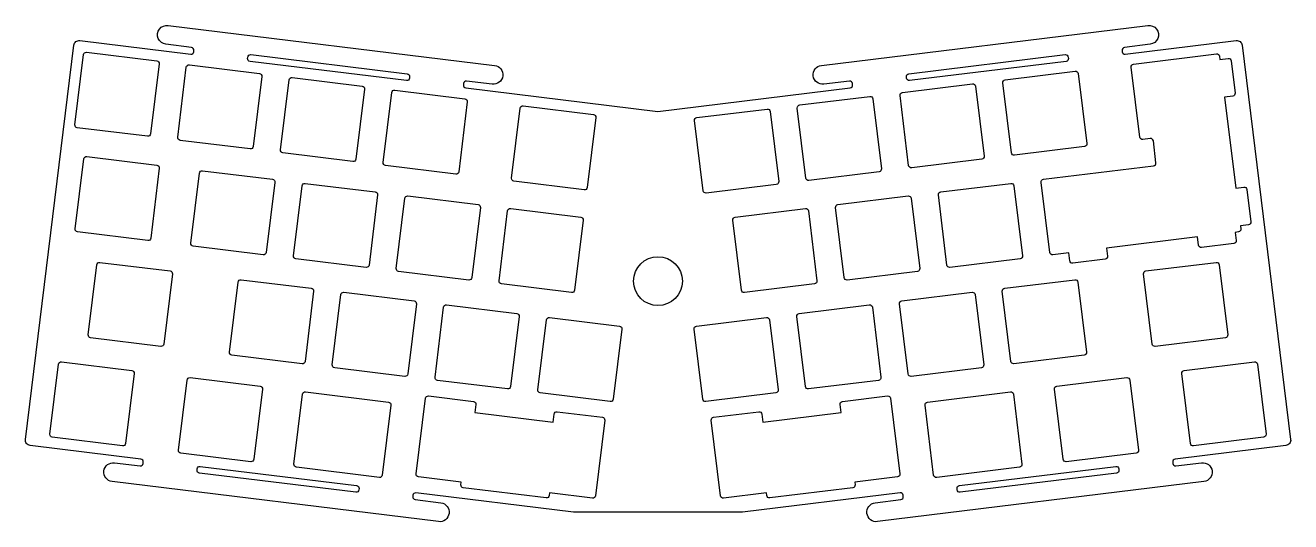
# Model space of a CAD drawing. Header units: millimetres. Extents: x -217 to 15, y 156 to 247.
import ezdxf

# ---------------------------------------------------------------- set-up
doc = ezdxf.new("R2010")
doc.units = ezdxf.units.MM
doc.header["$MEASUREMENT"] = 0

msp = doc.modelspace()

# ---------------------------------------------------------------- linework, layer by layer
for points in [[(-6.28, 166.41, 0.414214), (-5.72, 165.97), (-1.01, 166.55, -1), (-0.58, 163.08), (-60.63, 155.7, -1), (-61.06, 159.18), (-56.34, 159.75, 0.414214), (-55.91, 160.31), (-55.94, 160.56, 0.414214), (-56.5, 160.99), (-85.48, 157.44), (-116.6, 157.44), (-145.58, 160.99, 0.414214), (-146.13, 160.56), (-146.16, 160.31, 0.414214), (-145.73, 159.75), (-141.01, 159.18, -1), (-141.44, 155.7), (-201.49, 163.08, -1), (-201.06, 166.55), (-196.35, 165.97, 0.414214), (-195.79, 166.41), (-195.76, 166.65, 0.414214), (-196.2, 167.21), (-216.59, 169.71, -0.414214), (-217.46, 170.83), (-208.55, 243.43, -0.414214), (-207.44, 244.3), (-187.04, 241.8, 0.414214), (-186.48, 242.24), (-186.45, 242.48, 0.414214), (-186.89, 243.04), (-191.6, 243.62, -1), (-191.17, 247.09), (-131.13, 239.72, -1), (-131.55, 236.25), (-136.27, 236.82, 0.414214), (-136.82, 236.39), (-136.85, 236.14, 0.414214), (-136.42, 235.58), (-101.04, 231.24), (-65.66, 235.58, 0.414214), (-65.22, 236.14), (-65.25, 236.39, 0.414214), (-65.81, 236.82), (-70.52, 236.25, -1), (-70.95, 239.72), (-10.9, 247.09, -1), (-10.47, 243.62), (-15.19, 243.04, 0.414214), (-15.62, 242.48), (-15.59, 242.24, 0.414214), (-15.04, 241.8), (5.36, 244.3, -0.414214), (6.48, 243.43), (15.39, 170.83, -0.414214), (14.52, 169.71), (-5.88, 167.21, 0.414214), (-6.31, 166.65)], [(-192.85, 239.99), (-194.44, 227.09, -0.414214), (-194.99, 226.66), (-207.9, 228.24, -0.414214), (-208.33, 228.8), (-206.75, 241.7, -0.414214), (-206.19, 242.14), (-193.29, 240.55, -0.414214)], [(-175.97, 241.7), (-147.18, 238.16, -0.414214), (-146.75, 237.61), (-146.78, 237.36, -0.414214), (-147.34, 236.93), (-176.12, 240.46, -0.414214), (-176.56, 241.02), (-176.53, 241.26, -0.414214)], [(-54.89, 238.16), (-26.11, 241.7, -0.414214), (-25.55, 241.26), (-25.52, 241.02, -0.414214), (-25.95, 240.46), (-54.74, 236.93, -0.414214), (-55.29, 237.36), (-55.32, 237.61, -0.414214)], [(-18.5, 206.06), (-18.32, 204.57, -0.414214), (-18.75, 204.02), (-24.71, 203.28, -0.414214), (-25.26, 203.72), (-25.45, 205.21), (-28.39, 204.85, -0.414214), (-28.95, 205.28), (-30.54, 218.18, -0.414214), (-30.1, 218.74), (-9.82, 221.23, 0.414214), (-9.39, 221.79), (-9.88, 225.81, 0.414214), (-10.44, 226.24), (-11.81, 226.08, -0.414214), (-12.36, 226.51), (-13.95, 239.41, -0.414214), (-13.51, 239.97), (1.75, 241.85, -0.414214), (2.31, 241.41), (2.38, 240.83), (3.87, 241.01, -0.414214), (4.43, 240.58), (5.16, 234.62, -0.414214), (4.72, 234.06), (3.23, 233.88), (5.29, 217.13), (6.78, 217.31, -0.414214), (7.34, 216.88), (8.07, 210.92, -0.414214), (7.63, 210.37), (6.14, 210.18), (6.22, 209.6, -0.414214), (5.78, 209.04), (5.2, 208.97), (5.38, 207.48, -0.414214), (4.95, 206.92), (-1.01, 206.19, -0.414214), (-1.57, 206.63), (-1.75, 208.12)], [(-189.42, 226.48), (-187.84, 239.38, -0.414214), (-187.28, 239.81), (-174.38, 238.23, -0.414214), (-173.94, 237.67), (-175.53, 224.77, -0.414214), (-176.09, 224.33), (-188.99, 225.92, -0.414214)], [(-23.69, 238.22), (-22.1, 225.32, -0.414214), (-22.54, 224.76), (-35.44, 223.17, -0.414214), (-36, 223.61), (-37.58, 236.51, -0.414214), (-37.15, 237.07), (-24.25, 238.65, -0.414214)], [(-157.18, 222.01), (-170.08, 223.6, -0.414214), (-170.52, 224.15), (-168.93, 237.06, -0.414214), (-168.37, 237.49), (-155.47, 235.91, -0.414214), (-155.04, 235.35), (-156.62, 222.45, -0.414214)], [(-56.06, 234.75), (-43.15, 236.33, -0.414214), (-42.6, 235.9), (-41.01, 222.99, -0.414214), (-41.45, 222.44), (-54.35, 220.85, -0.414214), (-54.91, 221.29), (-56.49, 234.19, -0.414214)], [(-138.27, 219.69), (-151.17, 221.28, -0.414214), (-151.61, 221.83), (-150.02, 234.74, -0.414214), (-149.47, 235.17), (-136.56, 233.59, -0.414214), (-136.13, 233.03), (-137.71, 220.13, -0.414214)], [(-73.82, 218.97), (-75.4, 231.87, -0.414214), (-74.96, 232.43), (-62.06, 234.01, -0.414214), (-61.5, 233.58), (-59.92, 220.67, -0.414214), (-60.36, 220.12), (-73.26, 218.53, -0.414214)], [(-127.97, 218.93), (-126.39, 231.83, -0.414214), (-125.83, 232.27), (-112.93, 230.69, -0.414214), (-112.49, 230.13), (-114.08, 217.22, -0.414214), (-114.63, 216.79), (-127.54, 218.37, -0.414214)], [(-92.72, 216.64), (-94.31, 229.55, -0.414214), (-93.87, 230.1), (-80.97, 231.69, -0.414214), (-80.41, 231.25), (-78.83, 218.35, -0.414214), (-79.26, 217.79), (-92.17, 216.21, -0.414214)], [(-208.29, 209.6), (-206.71, 222.5, -0.414214), (-206.15, 222.94), (-193.25, 221.35, -0.414214), (-192.81, 220.8), (-194.39, 207.89, -0.414214), (-194.95, 207.46), (-207.85, 209.04, -0.414214)], [(-184.88, 220.33), (-171.97, 218.74, -0.414214), (-171.54, 218.18), (-173.12, 205.28, -0.414214), (-173.68, 204.85), (-186.58, 206.43, -0.414214), (-187.02, 206.99), (-185.43, 219.89, -0.414214)], [(-168.11, 204.67), (-166.53, 217.57, -0.414214), (-165.97, 218), (-153.07, 216.42, -0.414214), (-152.63, 215.86), (-154.21, 202.96, -0.414214), (-154.77, 202.52), (-167.68, 204.11, -0.414214)], [(-49.01, 216.42), (-36.1, 218, -0.414214), (-35.55, 217.57), (-33.96, 204.67, -0.414214), (-34.4, 204.11), (-47.3, 202.52, -0.414214), (-47.86, 202.96), (-49.44, 215.86, -0.414214)], [(-149.2, 202.34), (-147.62, 215.25, -0.414214), (-147.06, 215.68), (-134.16, 214.1, -0.414214), (-133.72, 213.54), (-135.31, 200.64, -0.414214), (-135.86, 200.2), (-148.77, 201.79, -0.414214)], [(-54.46, 215.25), (-52.87, 202.34, -0.414214), (-53.31, 201.79), (-66.21, 200.2, -0.414214), (-66.77, 200.64), (-68.35, 213.54, -0.414214), (-67.92, 214.1), (-55.01, 215.68, -0.414214)], [(-116.96, 197.88), (-129.86, 199.47, -0.414214), (-130.29, 200.02), (-128.71, 212.93, -0.414214), (-128.15, 213.36), (-115.25, 211.78, -0.414214), (-114.81, 211.22), (-116.4, 198.32, -0.414214)], [(-73.36, 212.93), (-71.78, 200.02, -0.414214), (-72.21, 199.47), (-85.12, 197.88, -0.414214), (-85.67, 198.32), (-87.26, 211.22, -0.414214), (-86.82, 211.78), (-73.92, 213.36, -0.414214)], [(-190.4, 201.31), (-191.99, 188.41, -0.414214), (-192.55, 187.97), (-205.45, 189.55, -0.414214), (-205.88, 190.11), (-204.3, 203.01, -0.414214), (-203.74, 203.45), (-190.84, 201.87, -0.414214)], [(2.23, 203.01), (3.81, 190.11, -0.414214), (3.38, 189.55), (-9.53, 187.97, -0.414214), (-10.08, 188.41), (-11.67, 201.31, -0.414214), (-11.23, 201.87), (1.67, 203.45, -0.414214)], [(-164.41, 198.12), (-165.99, 185.21, -0.414214), (-166.55, 184.78), (-179.45, 186.36, -0.414214), (-179.89, 186.92), (-178.3, 199.82, -0.414214), (-177.74, 200.26), (-164.84, 198.67, -0.414214)], [(-23.77, 199.82), (-22.19, 186.92, -0.414214), (-22.62, 186.36), (-35.53, 184.78, -0.414214), (-36.08, 185.21), (-37.67, 198.12, -0.414214), (-37.23, 198.67), (-24.33, 200.26, -0.414214)], [(-160.98, 184.6), (-159.39, 197.5, -0.414214), (-158.84, 197.94), (-145.93, 196.35, -0.414214), (-145.5, 195.79), (-147.08, 182.89, -0.414214), (-147.64, 182.46), (-160.54, 184.04, -0.414214)], [(-128.73, 180.13), (-141.63, 181.72, -0.414214), (-142.07, 182.28), (-140.49, 195.18, -0.414214), (-139.93, 195.61), (-127.03, 194.03, -0.414214), (-126.59, 193.47), (-128.17, 180.57, -0.414214)], [(-75.05, 194.03), (-62.15, 195.61, -0.414214), (-61.59, 195.18), (-60, 182.28, -0.414214), (-60.44, 181.72), (-73.34, 180.13, -0.414214), (-73.9, 180.57), (-75.48, 193.47, -0.414214)], [(-56.14, 196.35), (-43.24, 197.94, -0.414214), (-42.68, 197.5), (-41.1, 184.6, -0.414214), (-41.53, 184.04), (-54.43, 182.46, -0.414214), (-54.99, 182.89), (-56.58, 195.79, -0.414214)], [(-109.82, 177.81), (-122.73, 179.4, -0.414214), (-123.16, 179.95), (-121.58, 192.86, -0.414214), (-121.02, 193.29), (-108.12, 191.71, -0.414214), (-107.68, 191.15), (-109.27, 178.25, -0.414214)], [(-92.81, 178.25), (-94.39, 191.15, -0.414214), (-93.96, 191.71), (-81.05, 193.29, -0.414214), (-80.5, 192.86), (-78.91, 179.95, -0.414214), (-79.35, 179.4), (-92.25, 177.81, -0.414214)], [(-212.93, 171.78), (-211.35, 184.69, -0.414214), (-210.79, 185.12), (-197.89, 183.54, -0.414214), (-197.45, 182.98), (-199.04, 170.08, -0.414214), (-199.59, 169.64), (-212.5, 171.23, -0.414214)], [(9.28, 184.69), (10.86, 171.78, -0.414214), (10.42, 171.23), (-2.48, 169.64, -0.414214), (-3.04, 170.08), (-4.62, 182.98, -0.414214), (-4.19, 183.54), (8.72, 185.12, -0.414214)], [(-187.16, 182.22), (-174.25, 180.64, -0.414214), (-173.82, 180.08), (-175.4, 167.18, -0.414214), (-175.96, 166.74), (-188.86, 168.32, -0.414214), (-189.3, 168.88), (-187.71, 181.78, -0.414214)], [(-13.04, 168.32), (-25.94, 166.74, -0.414214), (-26.5, 167.18), (-28.08, 180.08, -0.414214), (-27.65, 180.64), (-14.74, 182.22, -0.414214), (-14.19, 181.78), (-12.6, 168.88, -0.414214)], [(-168.03, 166.27), (-166.44, 179.17, -0.414214), (-165.89, 179.61), (-150.62, 177.73, -0.414214), (-150.18, 177.18), (-151.77, 164.27, -0.414214), (-152.32, 163.84), (-167.59, 165.71, -0.414214)], [(-34.48, 165.71), (-49.75, 163.84, -0.414214), (-50.31, 164.27), (-51.89, 177.18, -0.414214), (-51.46, 177.73), (-36.19, 179.61, -0.414214), (-35.63, 179.17), (-34.05, 166.27, -0.414214)], [(-113.1, 160.03), (-120.98, 161), (-121.04, 160.5, -0.414214), (-121.6, 160.07), (-136.87, 161.94, -0.414214), (-137.3, 162.5), (-137.24, 162.99), (-145.12, 163.96, -0.414214), (-145.55, 164.52), (-143.85, 178.41, -0.414214), (-143.29, 178.85), (-134.97, 177.83, -0.414214), (-134.54, 177.27), (-134.72, 175.78), (-120.33, 174.02), (-120.15, 175.5, -0.414214), (-119.59, 175.94), (-111.27, 174.92, -0.414214), (-110.84, 174.36), (-112.54, 160.47, -0.414214)], [(-81.09, 161), (-88.97, 160.03, -0.414214), (-89.53, 160.47), (-91.23, 174.36, -0.414214), (-90.8, 174.92), (-82.48, 175.94, -0.414214), (-81.92, 175.5), (-81.74, 174.02), (-67.35, 175.78), (-67.54, 177.27, -0.414214), (-67.1, 177.83), (-58.78, 178.85, -0.414214), (-58.23, 178.41), (-56.52, 164.52, -0.414214), (-56.95, 163.96), (-64.83, 162.99), (-64.77, 162.5, -0.414214), (-65.21, 161.94), (-80.47, 160.07, -0.414214), (-81.03, 160.5)], [(-156.65, 161.1), (-185.43, 164.63, -0.414214), (-185.87, 165.19), (-185.84, 165.43, -0.414214), (-185.28, 165.87), (-156.5, 162.34, -0.414214), (-156.06, 161.78), (-156.09, 161.53, -0.414214)], [(-16.64, 164.63), (-45.43, 161.1, -0.414214), (-45.98, 161.53), (-46.01, 161.78, -0.414214), (-45.58, 162.34), (-16.79, 165.87, -0.414214), (-16.24, 165.43), (-16.21, 165.19, -0.414214)]]:
    msp.add_lwpolyline(points, format="xyb", close=True)
msp.add_circle((-101.04, 199.99), 4.5)

doc.saveas('drawing.dxf')
